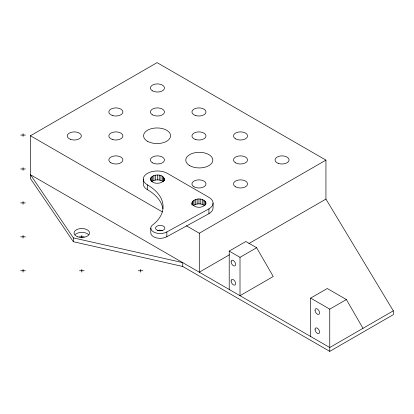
<?xml version="1.0" encoding="UTF-8"?>
<svg xmlns="http://www.w3.org/2000/svg" width="414" height="414" viewBox="0 0 414 414"><rect width="100%" height="100%" fill="white"/><g stroke="black" fill="none" stroke-linecap="round" stroke-linejoin="round"><path stroke-width="0.62" d="M150.603 178.072C150.122 184.442 161.429 184.742 164.223 180.178C164.705 173.813 153.397 173.507 150.603 178.072L150.603 180.473M191.91 203.114C193.566 197.535 204.361 197.535 206.012 203.114C204.361 208.692 193.566 208.692 191.91 203.114L191.91 204.914M75.094 234.588L76.326 233.662A7.757 4.476 0 0 1 88.529 234.588M151.679 181.606C154.934 179.246 159.897 179.246 163.147 181.606M193.229 205.592C196.479 203.233 201.442 203.233 204.697 205.592M30.439 135.756L157.082 62.638L325.937 160.125L325.937 199.082L393.3 310.836L393.3 314.676L329.756 351.362L182.75 266.487L73.356 241.709L30.439 178.553L30.439 135.756L162.391 211.937M186.435 225.816L199.294 233.242L325.937 160.125M229.211 289.469L229.211 251.091L245.828 241.497L256.633 247.732L273.25 276.516L240.011 295.71L240.011 257.327L256.633 247.732M229.418 254.807L199.294 272.2L199.294 233.242M248.949 243.535L325.937 199.082M310.645 336.489L310.645 298.106L327.267 288.511L346.378 299.545L362.995 328.333M310.645 298.106L329.756 309.139L346.378 299.545M393.3 310.836L329.756 347.522L30.439 174.713L73.356 237.869L73.356 241.709M147.441 184.882A53.39 30.822 0 0 1 153.542 224.259A9.403 5.429 0 0 0 153.542 231.938A9.403 5.429 0 0 0 166.837 231.938L208.935 208.868A14.102 8.14 0 0 0 208.935 197.359L167.385 173.368A14.102 8.14 0 0 0 147.441 173.368A14.102 8.14 0 0 0 147.441 184.882L147.441 189.679A53.39 30.822 0 0 1 162.868 208.728M150.789 228.098L150.789 232.896A9.403 5.429 0 0 0 156.59 237.91A9.403 5.429 0 0 0 166.837 236.736L208.935 213.671A14.102 8.14 0 0 0 213.065 207.911L213.065 203.114M20.7 135.057L25.399 135.057M20.7 168.979L25.399 168.979M20.7 202.901L25.399 202.901M20.7 236.829L25.399 236.829M79.457 236.829L84.161 236.829M20.7 270.751L25.399 270.751M79.457 270.751L84.161 270.751M138.219 270.751L142.918 270.751M73.356 237.869L182.75 262.647L182.75 266.487M229.211 251.091L240.011 257.327M329.756 309.139L329.756 351.362M208.935 208.868L208.935 213.671M205.774 202.058L205.774 204.459M205.07 201.08L205.07 205.277M203.947 200.236L203.947 205.033M202.487 199.589L202.487 204.387M200.785 199.181L200.785 203.978M198.963 199.041L198.963 203.838M197.136 199.181L197.136 203.978M195.439 199.589L195.439 204.387M193.975 200.236L193.975 205.033M192.857 201.08L192.857 205.277M192.153 202.058L192.153 204.459M166.837 231.938L166.837 236.736M164.467 179.127L164.467 180.323M164.223 178.072L164.223 180.473M163.52 177.088L163.52 181.291M162.402 176.245L162.402 181.042M160.937 175.598L160.937 180.395M159.24 175.194L159.24 179.992M157.413 175.055L157.413 179.852M155.586 175.194L155.586 179.992M153.889 175.598L153.889 180.395M152.43 176.245L152.43 181.042M151.307 177.088L151.307 181.291M143.311 179.127L143.311 183.925A14.102 8.14 0 0 0 147.441 189.679M140.569 269.395L140.569 272.107M81.812 235.473L81.812 237.734M81.812 269.395L81.812 272.107M23.049 133.696L23.049 136.413M23.049 167.623L23.049 170.335M23.049 201.546L23.049 204.262M23.049 235.473L23.049 238.185M23.049 269.395L23.049 272.107M157.837 230.546A4.699 2.712 0 0 1 162.542 230.546M77.93 236.87L76.326 236.156A7.757 4.476 0 0 1 77.93 229.113A7.757 4.476 0 0 1 89.3 231.83L89.564 232.989A7.757 4.476 0 0 1 77.93 236.87M315.049 310.246A3.172 1.832 60 0 0 318.413 314.433A3.172 1.832 60 0 0 318.413 309.941A3.172 1.832 60 0 0 315.049 310.246M231.121 280.977A3.172 1.832 60 0 0 234.484 285.163A3.172 1.832 60 0 0 234.484 280.676A3.172 1.832 60 0 0 231.121 280.977M315.049 329.435A3.172 1.832 60 0 0 318.413 333.622A3.172 1.832 60 0 0 318.413 329.135A3.172 1.832 60 0 0 315.049 329.435M231.121 261.788A3.172 1.832 60 0 0 234.484 265.974A3.172 1.832 60 0 0 234.484 261.488A3.172 1.832 60 0 0 231.121 261.788M157.837 230.448A4.699 2.712 0 0 0 164.891 228.098A4.699 2.712 0 0 0 157.837 225.749A4.699 2.712 0 0 0 157.837 230.448M278.534 163.463A7.054 4.073 0 0 0 289.112 159.933A7.054 4.073 0 0 0 278.534 156.409A7.054 4.073 0 0 0 278.534 163.463M235.525 162.816A7.054 4.073 0 0 0 247.324 160.989A7.054 4.073 0 0 0 238.687 156.006A7.054 4.073 0 0 0 235.525 162.816M193.975 186.802A7.054 4.073 0 0 0 205.774 184.975A7.054 4.073 0 0 0 197.136 179.992A7.054 4.073 0 0 0 193.975 186.802M152.43 90.852A7.054 4.073 0 0 0 164.223 89.026A7.054 4.073 0 0 0 155.586 84.037A7.054 4.073 0 0 0 152.43 90.852M112.339 115.485A7.054 4.073 0 0 0 122.917 111.961A7.054 4.073 0 0 0 112.339 108.432A7.054 4.073 0 0 0 112.339 115.485M195.439 139.471A7.054 4.073 0 0 0 206.012 135.947A7.054 4.073 0 0 0 195.439 132.423A7.054 4.073 0 0 0 195.439 139.471M147.524 141.272A13.517 7.804 0 0 0 170.133 137.774A13.517 7.804 0 0 0 153.584 128.221A13.517 7.804 0 0 0 147.524 141.272M195.439 115.485A7.054 4.073 0 0 0 206.012 111.961A7.054 4.073 0 0 0 195.439 108.432A7.054 4.073 0 0 0 195.439 115.485M152.43 114.838A7.054 4.073 0 0 0 164.223 113.012A7.054 4.073 0 0 0 155.586 108.028A7.054 4.073 0 0 0 152.43 114.838M235.525 138.825A7.054 4.073 0 0 0 247.324 137.003A7.054 4.073 0 0 0 238.687 132.014A7.054 4.073 0 0 0 235.525 138.825M110.88 162.816A7.054 4.073 0 0 0 122.673 160.989A7.054 4.073 0 0 0 114.041 156.006A7.054 4.073 0 0 0 110.88 162.816M152.43 162.816A7.054 4.073 0 0 0 164.223 160.989A7.054 4.073 0 0 0 155.586 156.006A7.054 4.073 0 0 0 152.43 162.816M235.525 186.802A7.054 4.073 0 0 0 247.324 184.975A7.054 4.073 0 0 0 238.687 179.992A7.054 4.073 0 0 0 235.525 186.802M112.339 139.471A7.054 4.073 0 0 0 122.917 135.947A7.054 4.073 0 0 0 112.339 132.423A7.054 4.073 0 0 0 112.339 139.471M70.789 139.471A7.054 4.073 0 0 0 81.367 135.947A7.054 4.073 0 0 0 70.789 132.423A7.054 4.073 0 0 0 70.789 139.471M189.736 165.647A13.517 7.804 0 0 0 212.351 162.148A13.517 7.804 0 0 0 195.796 152.59A13.517 7.804 0 0 0 189.736 165.647"/></g></svg>
